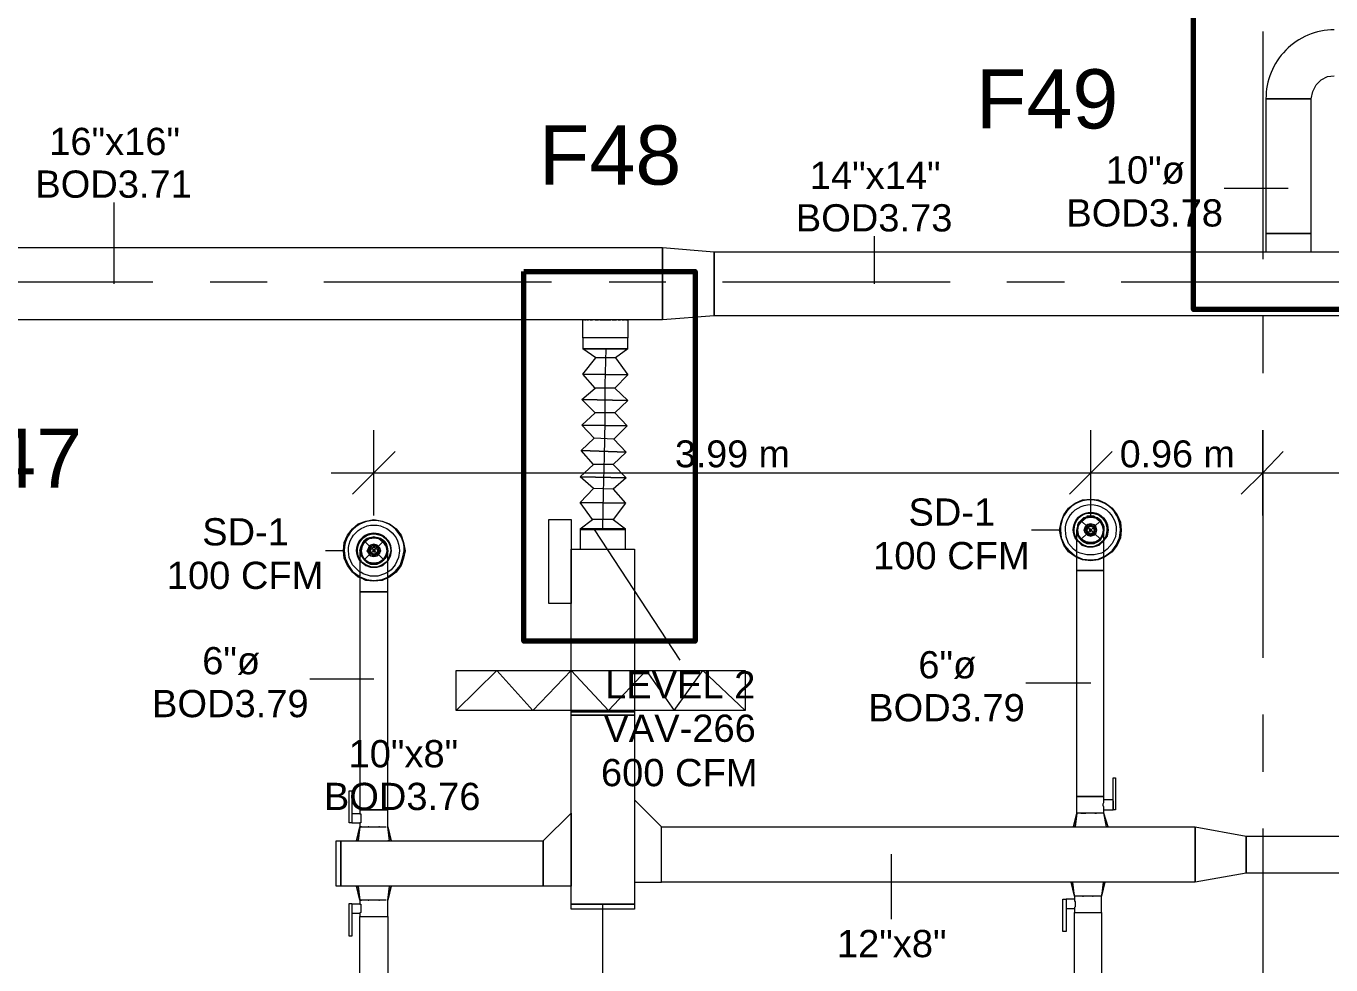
# Model space of a CAD drawing. Header units: metres. Extents: x -2 to 237, y -8 to 52.
# Drawn here: x 18.15 to 25.42, y 37.74 to 42.98 of the extents above; entities that cross this region are included whole.
import ezdxf

# ---------------------------------------------------------------- set-up
doc = ezdxf.new("R2010")
doc.units = ezdxf.units.M
for name, color, linetype, lineweight in [('HVAC - Ductos', 5, 'Continuous', 0), ('M-HVAC-DUCT', 7, 'Continuous', 5), ('PDF2_Text', 7, 'Continuous', 0)]:
    doc.layers.add(name, color=color, linetype=linetype, lineweight=lineweight)
doc.layers.add('PDF2_Geometry', color=7, linetype='Continuous', lineweight=0, true_color=0xaaaaaa)
doc.styles.add('PDF Arial-BoldMT-Identity-H', font='arial.ttf')
doc.styles.add('PDF Helvetica', font='')
doc.styles.get('PDF Helvetica').set_extended_font_data('Helvetica')

# ---------------------------------------------------------------- blocks, each defined once
blk = doc.blocks.new('heat')
at = {"layer": 'M-HVAC-DUCT', "color": 30, "lineweight": 9, "true_color": 0xf26722}
for p, q in [((169.5743, 2.3438), (169.8018, 2.5668)), ((169.8018, 2.5668), (170.002, 2.3438)), ((170.002, 2.3438), (170.2147, 2.5668)), ((170.2147, 2.5668), (170.4239, 2.3438)), ((170.4239, 2.3438), (170.633, 2.5668)), ((170.633, 2.5668), (170.7885, 2.3438)), ((170.7885, 2.3438), (170.9494, 2.5668)), ((170.9494, 2.5668), (171.1856, 2.3438))]:
    blk.add_line(p, q, dxfattribs=at)
blk.add_lwpolyline([(169.5743, 2.5668), (171.1856, 2.5668), (171.1856, 2.3438), (169.5743, 2.3438)], close=True, dxfattribs=at)

msp = doc.modelspace()

# ---------------------------------------------------------------- linework, layer by layer
at = {"layer": 'HVAC - Ductos', "lineweight": 0}
for points in [[(25.4364, 42.9579, 0.414403), (25.0562, 42.573), (25.0608, 42.573), (25.0699, 42.573), (25.0929, 42.573), (25.1203, 42.573), (25.1478, 42.573), (25.1799, 42.573), (25.2165, 42.573), (25.244, 42.573), (25.2716, 42.573), (25.2898, 42.573), (25.3036, 42.573), (25.3082, 42.573), (25.3173, 42.6143), (25.3357, 42.651), (25.3632, 42.6784), (25.3998, 42.6968), (25.4364, 42.7013)], [(24.1536, 40.0211), (24.1628, 40.0257), (24.1994, 40.0531), (24.2223, 40.0852), (24.2406, 40.1264), (24.2452, 40.1677, 1.013813), (23.9108, 40.1677), (23.9153, 40.1264), (23.9337, 40.0852), (23.9611, 40.0531), (23.9933, 40.0257), (24.0024, 40.0211)], [(24.0024, 40.0485), (23.9841, 40.0623), (23.9566, 40.0943), (23.9428, 40.131), (23.9383, 40.1677, -1.008872), (24.2223, 40.1677), (24.2177, 40.131), (24.1994, 40.0943), (24.172, 40.0623), (24.1536, 40.0485)], [(20.1629, 39.9065), (20.1675, 39.9111), (20.2042, 39.9386), (20.2317, 39.9707), (20.2454, 40.0119), (20.2546, 40.0531, 1.013818), (19.9201, 40.0531), (19.9247, 40.0119), (19.943, 39.9707), (19.9659, 39.9386), (20.0026, 39.9111), (20.0071, 39.9065)], [(20.0071, 39.934), (19.9934, 39.9477), (19.9659, 39.9753), (19.9476, 40.0165), (19.943, 40.0531, -1.012846), (20.2271, 40.0531), (20.2225, 40.0165), (20.2042, 39.9753), (20.1813, 39.9477), (20.1629, 39.934)]]:
    msp.add_lwpolyline(points, format="xyb", dxfattribs=at)
for points in [[(25.0562, 41.8217), (25.0608, 41.8217), (25.0699, 41.8217), (25.0929, 41.8217), (25.1203, 41.8217), (25.1478, 41.8217), (25.1799, 41.8217), (25.2165, 41.8217), (25.244, 41.8217), (25.2716, 41.8217), (25.2898, 41.8217), (25.3036, 41.8217), (25.3082, 41.8217), (25.3082, 42.573), (25.3036, 42.573), (25.2898, 42.573), (25.2716, 42.573), (25.244, 42.573), (25.2165, 42.573), (25.1799, 42.573), (25.1478, 42.573), (25.1203, 42.573), (25.0929, 42.573), (25.0699, 42.573), (25.0608, 42.573), (25.0562, 42.573)], [(25.3082, 41.8217), (25.3036, 41.8217), (25.2898, 41.8217), (25.2716, 41.8217), (25.244, 41.8217), (25.2165, 41.8217), (25.1799, 41.8217), (25.1478, 41.8217), (25.1203, 41.8217), (25.0929, 41.8217), (25.0699, 41.8217), (25.0608, 41.8217), (25.0562, 41.8217), (25.0562, 41.7209), (25.0608, 41.7209), (25.0699, 41.7209), (25.0929, 41.7209), (25.1203, 41.7209), (25.1478, 41.7209), (25.1799, 41.7209), (25.2165, 41.7209), (25.244, 41.7209), (25.2716, 41.7209), (25.2898, 41.7209), (25.3036, 41.7209), (25.3082, 41.7209)], [(17.2077, 41.7437), (21.6933, 41.7437), (21.6933, 41.3406), (17.2077, 41.3406)], [(25.5968, 41.7209), (25.5968, 41.3635), (25.7801, 41.4414), (25.7801, 41.643), (25.5968, 41.7209), (25.5968, 41.3635), (21.9819, 41.3635), (21.9819, 41.7209), (21.9819, 41.3635), (21.6933, 41.3406), (21.6933, 41.7437), (21.9819, 41.7209)], [(21.2488, 41.1802), (21.2534, 41.1802), (21.2671, 41.1802), (21.2855, 41.1802), (21.3129, 41.1802), (21.3404, 41.1802), (21.3771, 41.1802), (21.4092, 41.1802), (21.4412, 41.1802), (21.4642, 41.1802), (21.487, 41.1802), (21.4962, 41.1802), (21.5008, 41.1802), (21.4962, 41.1802), (21.487, 41.1802), (21.4642, 41.1802), (21.4412, 41.1802), (21.4092, 41.1802), (21.3771, 41.1802), (21.3404, 41.1802), (21.3129, 41.1802), (21.2855, 41.1802), (21.2671, 41.1802), (21.2534, 41.1802)], [(25.0379, 40.7266), (25.0379, 40.4884), (25.0379, 40.2502), (25.0379, 40.4884)], [(25.1524, 40.6075), (25.0379, 40.4884), (24.9187, 40.3692), (25.0379, 40.4884)], [(21.0609, 40.2272), (21.1847, 40.2272), (21.1847, 39.7599), (21.0609, 39.7599)], [(24.0574, 40.241), (24.0391, 40.2364), (24.0253, 40.2226), (24.0115, 40.2089), (24.007, 40.1906), (24.0024, 40.1677), (24.0024, 40.1631), (24.0024, 40.1677), (24.007, 40.1906), (24.0115, 40.2089), (24.0253, 40.2226), (24.0391, 40.2364)], [(24.0115, 40.1951), (24.0299, 40.2181), (24.0528, 40.2364), (24.0803, 40.241), (24.1078, 40.2364), (24.1307, 40.2181), (24.1444, 40.1951), (24.149, 40.1677), (24.1444, 40.1402), (24.1307, 40.1173), (24.1078, 40.1035), (24.0803, 40.0989), (24.0528, 40.1035), (24.0299, 40.1173), (24.0115, 40.1402), (24.007, 40.1677)], [(24.0986, 40.2456), (24.0803, 40.2456), (24.0574, 40.2456), (24.0803, 40.2456)], [(21.487, 40.1722), (21.4779, 40.1722), (21.4642, 40.1722), (21.432, 40.1722), (21.4, 40.1722), (21.3588, 40.1722), (21.3221, 40.1722), (21.2855, 40.1722), (21.258, 40.1722), (21.2396, 40.1722), (21.2351, 40.1722), (21.2351, 40.0623), (21.2396, 40.0623), (21.2534, 40.0623), (21.2717, 40.0623), (21.2992, 40.0623), (21.3267, 40.0623), (21.3588, 40.0623), (21.3908, 40.0623), (21.4229, 40.0623), (21.4504, 40.0623), (21.4687, 40.0623), (21.4824, 40.0623), (21.487, 40.0623), (21.487, 40.1722), (21.487, 40.1768), (21.4824, 40.1768), (21.4642, 40.1768), (21.4366, 40.1768), (21.4, 40.1768), (21.3588, 40.1768), (21.3221, 40.1768), (21.2855, 40.1768), (21.258, 40.1768), (21.2396, 40.1768), (21.2351, 40.1768), (21.2351, 40.1722), (21.2396, 40.1722), (21.258, 40.1722), (21.2855, 40.1722), (21.3221, 40.1722), (21.3588, 40.1722), (21.4, 40.1722), (21.432, 40.1722), (21.4642, 40.1722), (21.4779, 40.1722)], [(21.487, 40.1722), (21.4824, 40.1722), (21.4687, 40.1722), (21.4504, 40.1722), (21.4229, 40.1722), (21.3908, 40.1722), (21.3588, 40.1722), (21.3267, 40.1722), (21.2992, 40.1722), (21.2717, 40.1722), (21.2534, 40.1722), (21.2396, 40.1722), (21.2351, 40.1722), (21.2396, 40.1722), (21.2534, 40.1722), (21.2717, 40.1722), (21.2992, 40.1722), (21.3267, 40.1722), (21.3588, 40.1722), (21.3908, 40.1722), (21.4229, 40.1722), (21.4504, 40.1722), (21.4687, 40.1722), (21.4824, 40.1722)], [(24.0482, 40.186), (24.0436, 40.1677), (24.0482, 40.186), (24.0619, 40.1997), (24.0803, 40.2043), (24.0986, 40.1997), (24.1078, 40.186), (24.1123, 40.1677), (24.1078, 40.186), (24.094, 40.1997), (24.0803, 40.2043), (24.0619, 40.1997)], [(24.1078, 40.154), (24.1123, 40.1677), (24.1078, 40.154), (24.0986, 40.1402), (24.0803, 40.1356), (24.0619, 40.1402), (24.0482, 40.154), (24.0436, 40.1677), (24.0482, 40.154), (24.0619, 40.1402), (24.0803, 40.1356), (24.094, 40.1402)], [(24.0574, 40.186), (24.0528, 40.1677), (24.0574, 40.186), (24.0711, 40.1951), (24.0849, 40.1951), (24.0986, 40.186), (24.1032, 40.1677), (24.0986, 40.186), (24.0849, 40.1951), (24.0711, 40.1951)], [(24.0986, 40.154), (24.1032, 40.1677), (24.0986, 40.154), (24.0849, 40.1448), (24.0711, 40.1448), (24.0574, 40.154), (24.0528, 40.1677), (24.0574, 40.154), (24.0711, 40.1448), (24.0849, 40.1448)], [(24.0665, 40.186), (24.0803, 40.1906), (24.094, 40.186), (24.0986, 40.1677), (24.094, 40.154), (24.0803, 40.1494), (24.0665, 40.154), (24.0574, 40.1677)], [(24.0757, 40.1631), (24.0803, 40.1631), (24.0849, 40.1677), (24.0803, 40.1631), (24.0757, 40.1631), (24.0711, 40.1677), (24.0757, 40.1768), (24.0803, 40.1768), (24.0849, 40.1677), (24.0803, 40.1722), (24.0757, 40.1722), (24.0757, 40.1677)], [(24.1536, 40.1127), (24.172, 40.1356), (24.1765, 40.1677), (24.172, 40.1356)], [(20.1584, 40.0348), (20.1492, 40.0165), (20.1355, 40.0027), (20.1217, 39.989), (20.1033, 39.9844), (20.0851, 39.9798), (20.0667, 39.9844), (20.0484, 39.989), (20.0347, 40.0027), (20.0209, 40.0165), (20.0163, 40.0348), (20.0117, 40.0531), (20.0163, 40.076), (20.0209, 40.0897), (20.0347, 40.1081), (20.0484, 40.1173), (20.0667, 40.1264), (20.0851, 40.1264), (20.1033, 40.1264), (20.1217, 40.1173), (20.1355, 40.1081), (20.1492, 40.0897), (20.1584, 40.076), (20.1584, 40.0531)], [(20.1033, 40.0257), (20.1171, 40.0394), (20.1217, 40.0531), (20.1171, 40.0394), (20.1033, 40.0257), (20.0851, 40.0211), (20.0667, 40.0257), (20.0575, 40.0394), (20.0484, 40.0531), (20.0575, 40.0715), (20.0667, 40.0852), (20.0851, 40.0897), (20.1033, 40.0852), (20.1171, 40.0715), (20.1217, 40.0531), (20.1171, 40.0715), (20.1033, 40.0852), (20.0851, 40.0897), (20.0667, 40.0852), (20.0575, 40.0715), (20.053, 40.0531), (20.0575, 40.0394), (20.0667, 40.0257), (20.0851, 40.0211)], [(20.0667, 40.0715), (20.0621, 40.0531), (20.0667, 40.0715), (20.0759, 40.0806), (20.0942, 40.0806), (20.1079, 40.0715), (20.1125, 40.0531), (20.1079, 40.0715), (20.0942, 40.0806), (20.0759, 40.0806)], [(20.0713, 40.0669), (20.0851, 40.076), (20.0988, 40.0669), (20.1079, 40.0531), (20.0988, 40.0394), (20.0851, 40.0348), (20.0713, 40.0394), (20.0667, 40.0531)], [(24.1261, 40.0852), (24.094, 40.076), (24.0619, 40.076), (24.0299, 40.0852), (24.007, 40.1081), (24.0024, 40.1127), (24.007, 40.1081), (24.0024, 40.1173), (24.007, 40.1081), (24.0299, 40.0897), (24.0619, 40.076), (24.094, 40.076), (24.1261, 40.0897), (24.149, 40.1081), (24.1536, 40.1173), (24.149, 40.1081), (24.1261, 40.0897), (24.094, 40.076), (24.0619, 40.076), (24.0299, 40.0897), (24.007, 40.1081), (24.0299, 40.0852), (24.0619, 40.076), (24.094, 40.076), (24.1261, 40.0852), (24.1536, 40.1081), (24.1536, 40.1127), (24.1536, 40.1081)], [(20.1629, 40.0027), (20.1584, 39.9935), (20.1309, 39.9753), (20.1033, 39.9615), (20.0713, 39.9615), (20.0393, 39.9753), (20.0117, 39.9935), (20.0393, 39.9707), (20.0667, 39.9615), (20.1033, 39.9615), (20.1355, 39.9707), (20.1584, 39.9935), (20.1629, 39.9981), (20.1584, 39.9935)], [(20.0117, 39.9935), (20.0393, 39.9753), (20.0713, 39.9615), (20.1033, 39.9615), (20.1309, 39.9753), (20.1584, 39.9935), (20.1355, 39.9707), (20.1033, 39.9615), (20.0667, 39.9615), (20.0393, 39.9707), (20.0117, 39.9935), (20.0117, 39.9981), (20.0117, 39.9935), (20.0117, 40.0027)], [(20.1079, 40.0394), (20.1125, 40.0531), (20.1079, 40.0394), (20.0942, 40.0302), (20.0759, 40.0302), (20.0667, 40.0394), (20.0621, 40.0531), (20.0667, 40.0394), (20.0759, 40.0302), (20.0942, 40.0302)], [(20.0851, 40.0577), (20.0805, 40.0531), (20.0805, 40.0623), (20.0896, 40.0623), (20.0896, 40.0531), (20.0896, 40.0577)], [(20.0896, 40.0485), (20.0896, 40.0531), (20.0896, 40.0485), (20.0805, 40.0485), (20.0805, 40.0531), (20.0851, 40.0485)], [(20.1629, 39.9981), (20.1767, 40.0211), (20.1813, 40.0531), (20.1767, 40.0211)], [(21.5374, 40.0623), (21.5374, 39.1551), (21.1847, 39.1551), (21.1847, 40.0623)], [(21.5374, 39.1551), (21.5374, 39.1368), (21.1847, 39.1368), (21.1847, 39.1551)], [(21.1847, 38.083), (21.1847, 39.1368), (21.5374, 39.1368), (21.5374, 38.083)], [(19.9476, 38.7152), (19.9613, 38.7152), (19.9613, 38.5366), (19.9476, 38.5366)], [(21.6887, 38.2067), (21.6887, 38.5137), (21.5374, 38.6648), (21.5374, 38.2067)], [(21.0289, 38.4358), (21.1847, 38.5916), (21.1847, 38.1838), (21.0289, 38.1838)], [(24.0528, 38.5916), (24.0482, 38.5916), (24.0253, 38.5916), (24.0482, 38.5916)], [(24.1123, 38.5916), (24.1078, 38.5916), (24.1032, 38.5916), (24.1078, 38.5916)], [(19.9888, 38.4358), (20.0071, 38.5137), (19.9888, 38.4358), (19.9934, 38.4358)], [(20.0163, 38.5137), (20.0117, 38.5137)], [(20.0575, 38.5137), (20.053, 38.5137)], [(20.1171, 38.5137), (20.1125, 38.5137)], [(24.6621, 38.2067), (21.6887, 38.2067), (21.6887, 38.5137), (24.6621, 38.5137)], [(19.9018, 38.4358), (19.9018, 38.1838), (19.8743, 38.1838), (19.8743, 38.4358)], [(19.9018, 38.4358), (21.0289, 38.4358), (21.0289, 38.1838), (19.9018, 38.1838)], [(24.9462, 38.4633), (27.4982, 38.4633), (27.4982, 38.2571), (24.9462, 38.2571)], [(20.0117, 38.1059), (20.0163, 38.1059)], [(20.053, 38.1059), (20.0575, 38.1059)], [(20.1125, 38.1059), (20.1171, 38.1059)], [(24.0345, 38.1288), (24.0391, 38.1288)], [(24.0895, 38.1288), (24.094, 38.1288)], [(19.9476, 38.0876), (19.9613, 38.0876), (19.9613, 37.9043), (19.9476, 37.9043)], [(21.1847, 38.083), (21.5374, 38.083), (21.5374, 38.0555), (21.1847, 38.0555)]]:
    msp.add_lwpolyline(points, close=True, dxfattribs=at)
for points in [[(25.1799, 42.0737), (24.8225, 42.0737)], [(18.6372, 41.5422), (18.6372, 41.9958)], [(22.8753, 41.5422), (22.8753, 41.8079)], [(21.5008, 41.3406), (21.5008, 41.2398), (21.4962, 41.2398), (21.487, 41.2398), (21.4642, 41.2398), (21.4412, 41.2398), (21.4092, 41.2398), (21.3771, 41.2398), (21.3404, 41.2398), (21.3129, 41.2398), (21.2855, 41.2398), (21.2671, 41.2398), (21.2534, 41.2398), (21.2488, 41.2398), (21.2488, 41.3406), (21.2534, 41.3406)], [(21.258, 41.3406), (21.2625, 41.3406), (21.2671, 41.3406)], [(21.2717, 41.3406), (21.2763, 41.3406), (21.2809, 41.3406)], [(21.29, 41.3406), (21.2946, 41.3406), (21.3038, 41.3406)], [(21.3175, 41.3406), (21.3221, 41.3406), (21.3359, 41.3406)], [(21.345, 41.3406), (21.3771, 41.3406), (21.4046, 41.3406)], [(21.4138, 41.3406), (21.432, 41.3406), (21.4366, 41.3406)], [(21.4458, 41.3406), (21.455, 41.3406), (21.4596, 41.3406)], [(21.4687, 41.3406), (21.4733, 41.3406), (21.4824, 41.3406)], [(21.487, 41.3406), (21.4916, 41.3406), (21.4962, 41.3406)], [(21.5008, 41.3406), (21.5008, 41.3406)], [(21.432, 41.1298), (21.5008, 41.0336), (21.2488, 41.0382), (21.3221, 41.1298), (21.2488, 41.1802), (21.5008, 41.1802), (21.5008, 41.2398), (21.4962, 41.2398), (21.487, 41.2398), (21.4642, 41.2398), (21.4412, 41.2398), (21.4092, 41.2398), (21.3771, 41.2398), (21.3404, 41.2398), (21.3129, 41.2398), (21.2855, 41.2398), (21.2671, 41.2398), (21.2534, 41.2398), (21.2488, 41.2398), (21.2488, 41.1802), (21.5008, 41.1802), (21.432, 41.1298), (21.3221, 41.1298)], [(21.3771, 41.1802), (21.3725, 40.9787), (21.3725, 40.777), (21.3679, 40.58), (21.3633, 40.3784), (21.3588, 40.1768)], [(21.4275, 40.9603), (21.5008, 40.8916), (21.2442, 40.8962), (21.3175, 40.9603), (21.2488, 41.0382), (21.5008, 41.0336), (21.4275, 40.9603), (21.3175, 40.9603)], [(21.4275, 40.8228), (21.4962, 40.7495), (21.2442, 40.7541), (21.3175, 40.8228), (21.2442, 40.8962), (21.5008, 40.8916), (21.4275, 40.8228), (21.3175, 40.8228)], [(20.0851, 40.2502), (20.0851, 40.4884), (20.0851, 40.7266)], [(21.4229, 40.6762), (21.4916, 40.6029), (21.2396, 40.6121), (21.3129, 40.6808), (21.2442, 40.7541), (21.4962, 40.7495), (21.4229, 40.6762), (21.3129, 40.6808)], [(24.0803, 40.2502), (24.0803, 40.4884), (24.0803, 40.7266)], [(20.2042, 40.6075), (20.0851, 40.4884), (19.9659, 40.3692)], [(21.4184, 40.5342), (21.4916, 40.4609), (21.2351, 40.4655), (21.3084, 40.5342), (21.2396, 40.6121), (21.4916, 40.6029), (21.4184, 40.5342), (21.3084, 40.5342)], [(24.1994, 40.6075), (24.0803, 40.4884), (23.9611, 40.3692)], [(19.8468, 40.4884), (24.0803, 40.4884), (25.2716, 40.4884)], [(21.4184, 40.3968), (21.487, 40.3188), (21.2351, 40.3234), (21.3084, 40.4013), (21.2351, 40.4655), (21.4916, 40.4609), (21.4184, 40.3968), (21.3084, 40.4013)], [(24.7996, 40.4884), (27.3333, 40.4884), (31.521, 40.4884)], [(21.4184, 40.2272), (21.487, 40.1768), (21.2351, 40.1768), (21.3038, 40.2272), (21.2351, 40.3234), (21.487, 40.3188), (21.4184, 40.2272), (21.3038, 40.2272)], [(24.0024, 40.0165), (23.9933, 40.0211), (23.9566, 40.0485), (23.9291, 40.0852), (23.9153, 40.1264), (23.9062, 40.1677), (23.9153, 40.2135), (23.9291, 40.2548), (23.9566, 40.2914), (23.9933, 40.3188), (24.0345, 40.3372), (24.0803, 40.3418), (24.1215, 40.3372), (24.1628, 40.3188), (24.1994, 40.2914), (24.2269, 40.2548), (24.2452, 40.2135), (24.2498, 40.1677), (24.2452, 40.1264), (24.2269, 40.0852), (24.1994, 40.0485), (24.1628, 40.0211), (24.1536, 40.0165)], [(20.0071, 39.9019), (19.998, 39.9065), (19.9659, 39.934), (19.9384, 39.9707), (19.9201, 40.0119), (19.9155, 40.0531), (19.9201, 40.0989), (19.9384, 40.1402), (19.9659, 40.1768), (19.998, 40.2043), (20.0393, 40.2181), (20.0851, 40.2272), (20.1309, 40.2181), (20.1721, 40.2043), (20.2088, 40.1768), (20.2362, 40.1402), (20.25, 40.0989), (20.2592, 40.0531), (20.25, 40.0119), (20.2362, 39.9707), (20.2088, 39.934), (20.1721, 39.9065), (20.1629, 39.9019)], [(24.172, 38.5137), (24.1765, 38.5137), (24.1536, 38.5916), (24.149, 38.5916), (24.1444, 38.5916), (24.1353, 38.5916), (24.1169, 38.5916), (24.0986, 38.5916), (24.0803, 38.5916), (24.0574, 38.5916), (24.0391, 38.5916), (24.0253, 38.5916), (24.0115, 38.5916), (24.007, 38.5916), (24.0024, 38.5916), (24.0024, 38.6832), (24.007, 38.6832), (24.0115, 38.6832), (24.0253, 38.6832), (24.0391, 38.6832), (24.0574, 38.6832), (24.0803, 38.6832), (24.0986, 38.6832), (24.1169, 38.6832), (24.1353, 38.6832), (24.1444, 38.6832), (24.1536, 38.6832), (24.1536, 39.9432), (24.1536, 39.9935), (24.1536, 40.0439), (24.1536, 40.0897), (24.1536, 40.1264), (24.1536, 40.154), (24.1536, 40.1677), (24.1536, 40.1631), (24.1536, 40.1677), (24.1536, 40.1906), (24.1444, 40.2089), (24.1353, 40.2226), (24.1169, 40.2364), (24.0986, 40.241), (24.1169, 40.2364), (24.1353, 40.2226), (24.1444, 40.2089), (24.1536, 40.1906), (24.1536, 40.1677)], [(24.1078, 40.2364), (24.1307, 40.2226), (24.1444, 40.2043), (24.1307, 40.2226), (24.1169, 40.2318), (24.0986, 40.241), (24.0986, 40.2456), (24.0986, 40.241), (24.0803, 40.2456), (24.0619, 40.241), (24.0436, 40.2318), (24.0253, 40.2226), (24.0161, 40.2043), (24.0253, 40.2226), (24.0482, 40.2364)], [(24.0482, 40.241), (24.0528, 40.241)], [(24.0528, 40.2364), (24.0803, 40.2456), (24.1032, 40.2364)], [(24.0574, 40.2456), (24.0574, 40.241)], [(24.1032, 40.241), (24.1078, 40.241), (24.1123, 40.2364)], [(21.487, 40.1768), (21.4824, 40.1768), (21.4642, 40.1768), (21.4366, 40.1768), (21.4, 40.1768), (21.3588, 40.1768), (21.3221, 40.1768), (21.2855, 40.1768), (21.258, 40.1768), (21.2396, 40.1768), (21.2351, 40.1768)], [(21.3129, 40.1722), (21.7895, 39.4437)], [(23.9062, 40.1677), (23.7504, 40.1677)], [(24.204, 38.6648), (24.1536, 38.6648), (24.1536, 38.6832), (24.1444, 38.6832), (24.1353, 38.6832), (24.1169, 38.6832), (24.0986, 38.6832), (24.0803, 38.6832), (24.0574, 38.6832), (24.0391, 38.6832), (24.0253, 38.6832), (24.0115, 38.6832), (24.007, 38.6832), (24.0024, 38.6832), (24.0024, 39.9432), (24.007, 39.9432), (24.0115, 39.9432), (24.0253, 39.9432), (24.0391, 39.9432), (24.0574, 39.9432), (24.0803, 39.9432), (24.0986, 39.9432), (24.1169, 39.9432), (24.1353, 39.9432), (24.1444, 39.9432), (24.1536, 39.9432), (24.1444, 39.9432), (24.1353, 39.9432), (24.1169, 39.9432), (24.0986, 39.9432), (24.0803, 39.9432), (24.0574, 39.9432), (24.0391, 39.9432), (24.0253, 39.9432), (24.0115, 39.9432), (24.007, 39.9432), (24.0024, 39.9432), (24.0024, 39.9753), (24.0024, 40.0302), (24.0024, 40.076), (24.0024, 40.1127), (24.0024, 40.1448), (24.0024, 40.1631), (24.0024, 40.1677)], [(24.0024, 40.1631), (24.007, 40.1494), (24.0115, 40.131), (24.0253, 40.1173), (24.0391, 40.1035), (24.0574, 40.0943), (24.0803, 40.0943), (24.0528, 40.0989), (24.0482, 40.0989)], [(24.1444, 40.2043), (24.149, 40.1906), (24.1536, 40.1677), (24.149, 40.1494), (24.1444, 40.131), (24.1307, 40.1173), (24.1169, 40.1081), (24.0986, 40.0989), (24.0803, 40.0943), (24.0619, 40.0989), (24.0436, 40.1081), (24.0253, 40.1173), (24.0161, 40.131), (24.007, 40.1494), (24.007, 40.1677), (24.007, 40.1906), (24.0161, 40.2043)], [(24.007, 40.1951), (24.007, 40.1997), (24.0115, 40.1997)], [(24.0115, 40.1448), (24.007, 40.1677), (24.0115, 40.1951)], [(24.0115, 40.1356), (24.007, 40.1402), (24.007, 40.1448)], [(24.0482, 40.1035), (24.0253, 40.1173), (24.0115, 40.1402)], [(24.1123, 40.0989), (24.1078, 40.0989), (24.1032, 40.0989), (24.0803, 40.0943), (24.0986, 40.0943), (24.1169, 40.1035), (24.1353, 40.1173), (24.1444, 40.131), (24.1536, 40.1494), (24.1536, 40.1631)], [(24.1444, 40.1402), (24.1307, 40.1173), (24.1078, 40.1035)], [(24.149, 40.1997), (24.149, 40.1951)], [(24.149, 40.1951), (24.1536, 40.1677), (24.149, 40.1448), (24.149, 40.1402), (24.149, 40.1356)], [(20.0071, 40.0531), (20.0071, 40.0485), (20.0071, 40.0302), (20.0071, 39.9981), (20.0071, 39.9615), (20.0071, 39.9111), (20.0071, 39.8607), (20.0071, 39.824), (20.0117, 39.824), (20.0209, 39.824), (20.0301, 39.824), (20.0484, 39.824), (20.0667, 39.824), (20.0851, 39.824), (20.1033, 39.824), (20.1217, 39.824), (20.14, 39.824), (20.1538, 39.824), (20.1584, 39.824), (20.1629, 39.824), (20.1629, 39.8791), (20.1629, 39.9294), (20.1629, 39.9753), (20.1629, 40.0119), (20.1629, 40.0394), (20.1629, 40.0531), (20.1629, 40.0485), (20.1629, 40.0531), (20.1584, 40.076), (20.1538, 40.0943), (20.14, 40.1081), (20.1217, 40.1219), (20.1033, 40.1264), (20.0851, 40.131), (20.0667, 40.1264), (20.0484, 40.1219), (20.0301, 40.1081), (20.0209, 40.0943), (20.0117, 40.076), (20.0071, 40.0531), (20.0117, 40.0485), (20.0071, 40.0531), (20.0117, 40.076), (20.0209, 40.0943), (20.0301, 40.1081), (20.0484, 40.1219), (20.0667, 40.1264), (20.0851, 40.131), (20.1033, 40.1264), (20.1217, 40.1219), (20.14, 40.1081), (20.1538, 40.0943), (20.1584, 40.076), (20.1629, 40.0531)], [(20.0163, 40.0211), (20.0163, 40.0257), (20.0163, 40.0302), (20.0117, 40.0531), (20.0163, 40.0806)], [(20.1538, 40.0302), (20.1584, 40.0531), (20.1538, 40.0806), (20.1584, 40.0531), (20.1492, 40.0257), (20.1355, 40.0027), (20.1125, 39.989), (20.0851, 39.9844), (20.0575, 39.989), (20.0347, 40.0027), (20.0209, 40.0257), (20.0163, 40.0531), (20.0209, 40.0806), (20.0347, 40.1035), (20.0575, 40.1219), (20.0851, 40.1264), (20.1125, 40.1219), (20.1355, 40.1035), (20.1492, 40.0806)], [(20.0163, 40.0806), (20.0163, 40.0852)], [(20.0209, 40.0852), (20.0347, 40.1081), (20.053, 40.1219)], [(20.0484, 40.1219), (20.0484, 40.1219)], [(20.053, 40.1219), (20.0575, 40.1264)], [(20.0621, 40.1219), (20.0851, 40.1264), (20.1125, 40.1219)], [(20.1125, 40.1264), (20.1171, 40.1219)], [(20.1171, 40.1219), (20.1355, 40.1081), (20.1538, 40.0852)], [(20.1217, 40.1219), (20.1217, 40.1219)], [(20.1217, 40.1219), (20.1217, 40.1219)], [(20.1538, 40.0852), (20.1584, 40.0806)], [(24.0482, 40.0989), (24.0482, 40.0989)], [(19.9155, 40.0531), (19.8147, 40.0531)], [(20.0117, 40.0485), (20.0117, 40.0348), (20.0209, 40.0165), (20.0301, 40.0027), (20.0484, 39.989), (20.0667, 39.9798), (20.0851, 39.9798), (20.1033, 39.9798), (20.1217, 39.989), (20.14, 40.0027), (20.1538, 40.0165), (20.1584, 40.0348), (20.1629, 40.0485)], [(20.053, 39.989), (20.0347, 40.0027), (20.0209, 40.0257)], [(20.1538, 40.0257), (20.1355, 40.0027), (20.1171, 39.989)], [(20.1584, 40.0302), (20.1538, 40.0257), (20.1538, 40.0211)], [(24.1536, 40.0485), (24.1398, 40.0394), (24.0986, 40.0302), (24.0574, 40.0302), (24.0207, 40.0394), (24.0024, 40.0485)], [(24.0024, 40.0211), (24.0345, 40.0073), (24.0803, 40.0027), (24.1215, 40.0073), (24.1536, 40.0211)], [(24.1536, 40.0165), (24.1215, 40.0027), (24.0803, 39.9981), (24.0345, 40.0027), (24.0024, 40.0165)], [(20.1629, 39.934), (20.1446, 39.9248), (20.1079, 39.9111), (20.0667, 39.9111), (20.0255, 39.9248), (20.0117, 39.934)], [(20.0575, 39.9844), (20.053, 39.9844)], [(20.0575, 39.9844), (20.0575, 39.9844)], [(20.1171, 39.9844), (20.1125, 39.9844), (20.0851, 39.9798), (20.0621, 39.9844)], [(20.1125, 39.9844), (20.1125, 39.9844)], [(20.0117, 39.9065), (20.0438, 39.8928), (20.0851, 39.8882), (20.1309, 39.8928), (20.1629, 39.9065)], [(20.1629, 39.9019), (20.1309, 39.8882), (20.0851, 39.8836), (20.0393, 39.8882), (20.0117, 39.9019)], [(20.1584, 38.5137), (20.1629, 38.5137), (20.1629, 38.6099), (20.1584, 38.6099), (20.1538, 38.6099), (20.14, 38.6099), (20.1217, 38.6099), (20.1033, 38.6099), (20.0851, 38.6099), (20.0667, 38.6099), (20.0484, 38.6099), (20.0301, 38.6099), (20.0209, 38.6099), (20.0117, 38.6099), (20.0071, 38.6099), (20.0117, 38.6099), (20.0209, 38.6099), (20.0301, 38.6099), (20.0484, 38.6099), (20.0667, 38.6099), (20.0851, 38.6099), (20.1033, 38.6099), (20.1217, 38.6099), (20.14, 38.6099), (20.1538, 38.6099), (20.1584, 38.6099), (20.1629, 38.6099), (20.1629, 39.824), (20.1584, 39.824), (20.1538, 39.824), (20.14, 39.824), (20.1217, 39.824), (20.1033, 39.824), (20.0851, 39.824), (20.0667, 39.824), (20.0484, 39.824), (20.0301, 39.824), (20.0209, 39.824), (20.0117, 39.824), (20.0071, 39.824), (20.0071, 38.6099), (20.0071, 38.587), (19.9613, 38.587), (19.9613, 38.5824), (19.9613, 38.5778), (19.9613, 38.5732), (19.9613, 38.5686), (19.9613, 38.5641), (19.9613, 38.5549), (19.9613, 38.5503), (19.9613, 38.5457), (19.9613, 38.5412), (19.9613, 38.5366), (20.0071, 38.5366), (20.0071, 38.5137), (20.0117, 38.5137), (20.0163, 38.5137), (20.0209, 38.5137), (20.0301, 38.5137), (20.0484, 38.5137), (20.0667, 38.5137), (20.0851, 38.5137), (20.1033, 38.5137), (20.1217, 38.5137), (20.14, 38.5137), (20.1538, 38.5137)], [(20.0851, 39.3384), (19.7277, 39.3384)], [(24.0803, 39.3155), (23.7184, 39.3155)], [(24.1674, 38.5137), (24.1536, 38.5916), (24.1536, 38.6099), (24.204, 38.6099), (24.204, 38.7886), (24.2177, 38.7886), (24.2177, 38.6099), (24.204, 38.6099)], [(24.1536, 38.6099), (24.1536, 38.6144), (24.1536, 38.619), (24.1536, 38.6236), (24.149, 38.6328), (24.149, 38.642), (24.1536, 38.6511), (24.1536, 38.6557), (24.1536, 38.6603), (24.1536, 38.6648)], [(24.204, 38.6603), (24.204, 38.6557), (24.204, 38.6511), (24.204, 38.642), (24.204, 38.6374), (24.204, 38.6328), (24.204, 38.6236), (24.204, 38.619), (24.204, 38.6144)], [(20.0071, 38.587), (20.0117, 38.587), (20.0117, 38.5824), (20.0117, 38.5732), (20.0117, 38.5686), (20.0117, 38.5595), (20.0117, 38.5503), (20.0117, 38.5412), (20.0117, 38.5366), (20.0071, 38.5366)], [(23.9841, 38.5137), (24.0024, 38.5916), (23.9841, 38.5137)], [(24.0024, 38.5916), (23.9933, 38.5137)], [(24.007, 38.5916), (24.007, 38.5916)], [(24.007, 38.5916), (24.007, 38.5916)], [(24.1536, 38.5137), (24.1628, 38.5137), (24.1674, 38.5137), (24.172, 38.5137), (24.1765, 38.5137), (24.1536, 38.5916)], [(20.0071, 38.5137), (19.998, 38.4358), (20.0026, 38.4358), (20.0117, 38.4358)], [(20.1033, 38.4358), (20.1079, 38.4358), (20.1171, 38.4358), (20.1309, 38.4358), (20.1355, 38.4358), (20.14, 38.4358), (20.1584, 38.4358), (20.1721, 38.4358), (20.1629, 38.5137)], [(20.1813, 38.4358), (20.1629, 38.5137), (20.1813, 38.4358)], [(23.9887, 38.5137), (23.9841, 38.5137), (23.9887, 38.5137), (23.9933, 38.5137), (24.0024, 38.5137)], [(24.007, 38.5137), (24.0253, 38.5137), (24.0299, 38.5137), (24.0345, 38.5137), (24.0436, 38.5137), (24.0574, 38.5137), (24.0619, 38.5137)], [(24.0665, 38.5137), (24.0895, 38.5137), (24.094, 38.5137), (24.0986, 38.5137), (24.1123, 38.5137), (24.1215, 38.5137), (24.1261, 38.5137), (24.1353, 38.5137), (24.149, 38.5137)], [(24.6621, 38.5137), (24.9462, 38.4633)], [(24.6621, 38.2067), (24.6621, 38.5137)], [(20.0163, 38.4358), (20.0301, 38.4358), (20.0347, 38.4358)], [(20.0393, 38.4358), (20.0438, 38.4358), (20.053, 38.4358), (20.0667, 38.4358), (20.0713, 38.4358), (20.0759, 38.4358), (20.0988, 38.4358)], [(20.1675, 38.4358), (20.1629, 38.4358)], [(20.1767, 38.4358), (20.1767, 38.4358)], [(24.9462, 38.4633), (24.9462, 38.2571)], [(22.9669, 38.3625), (22.9669, 38.0005)], [(24.9462, 38.2571), (24.6621, 38.2067)], [(20.0117, 38.1838), (20.0026, 38.1838), (19.998, 38.1838), (19.9934, 38.1838), (19.9888, 38.1838), (20.0071, 38.1059), (19.9888, 38.1838), (19.9934, 38.1838)], [(19.998, 38.1838), (20.0071, 38.1059)], [(20.0347, 38.1838), (20.0301, 38.1838), (20.0163, 38.1838)], [(20.0988, 38.1838), (20.0759, 38.1838), (20.0713, 38.1838), (20.0667, 38.1838), (20.053, 38.1838), (20.0438, 38.1838), (20.0393, 38.1838)], [(20.1767, 38.1838), (20.1721, 38.1838), (20.1584, 38.1838), (20.14, 38.1838), (20.1355, 38.1838), (20.1309, 38.1838), (20.1171, 38.1838), (20.1079, 38.1838), (20.1033, 38.1838)], [(20.1813, 38.1838), (20.1629, 38.1059), (20.1813, 38.1838)], [(20.1629, 38.1059), (20.1721, 38.1838)], [(24.149, 38.2067), (24.1398, 38.1288), (24.1353, 38.1288), (24.1307, 38.1288), (24.1169, 38.1288), (24.1032, 38.1288), (24.0849, 38.1288), (24.0619, 38.1288), (24.0436, 38.1288), (24.0253, 38.1288), (24.0115, 38.1288), (23.9978, 38.1288), (23.9933, 38.1288), (23.9887, 38.1288), (23.9887, 38.1105), (23.9428, 38.1105), (23.9428, 37.9318), (23.9245, 37.9318), (23.9245, 38.1105), (23.9428, 38.1105)], [(23.9887, 38.2067), (23.9795, 38.2067), (23.9749, 38.2067), (23.9703, 38.2067), (23.9887, 38.1288), (23.9703, 38.2067)], [(23.9703, 38.2067), (23.9703, 38.2067)], [(23.9887, 38.1288), (23.9933, 38.1288), (23.9887, 38.1288), (23.9795, 38.2067)], [(24.0115, 38.2067), (23.9933, 38.2067)], [(24.1353, 38.2067), (24.1169, 38.2067), (24.1123, 38.2067), (24.1078, 38.2067), (24.0986, 38.2067), (24.0849, 38.2067), (24.0803, 38.2067), (24.0757, 38.2067), (24.0528, 38.2067), (24.0482, 38.2067), (24.0436, 38.2067), (24.0299, 38.2067), (24.0207, 38.2067), (24.0161, 38.2067)], [(24.1582, 38.2067), (24.1536, 38.2067), (24.149, 38.2067), (24.1398, 38.2067)], [(24.1582, 38.2067), (24.1398, 38.1288), (24.1582, 38.2067)], [(24.1582, 38.2067), (24.1582, 38.2067)], [(20.1538, 38.1059), (20.14, 38.1059), (20.1217, 38.1059), (20.1033, 38.1059), (20.0851, 38.1059), (20.0667, 38.1059), (20.0484, 38.1059), (20.0301, 38.1059), (20.0209, 38.1059), (20.0163, 38.1059), (20.0117, 38.1059), (20.0071, 38.1059), (20.0071, 38.083), (19.9613, 38.083), (19.9613, 38.0784), (19.9613, 38.0738), (19.9613, 38.0646), (19.9613, 38.0601), (19.9613, 38.051), (19.9613, 38.0464), (19.9613, 38.0418), (19.9613, 38.0372), (19.9613, 38.0326), (20.0071, 38.0326), (20.0071, 38.0143), (20.0117, 38.0143), (20.0209, 38.0143), (20.0301, 38.0143), (20.0484, 38.0143), (20.0667, 38.0143), (20.0851, 38.0143), (20.1033, 38.0143), (20.1217, 38.0143), (20.14, 38.0143), (20.1538, 38.0143), (20.1584, 38.0143), (20.1629, 38.0143), (20.1629, 36.7039)], [(20.0071, 36.7039), (20.0071, 38.0143), (20.0117, 38.0143), (20.0209, 38.0143), (20.0301, 38.0143), (20.0484, 38.0143), (20.0667, 38.0143), (20.0851, 38.0143), (20.1033, 38.0143), (20.1217, 38.0143), (20.14, 38.0143), (20.1538, 38.0143), (20.1584, 38.0143), (20.1629, 38.0143), (20.1629, 38.1059), (20.1584, 38.1059)], [(23.9428, 38.1059), (23.9428, 38.1013), (23.9428, 38.0968), (23.9428, 38.0922), (23.9428, 38.083), (23.9428, 38.0784), (23.9428, 38.0692), (23.9428, 38.0646), (23.9428, 38.0601), (23.9887, 38.0601), (23.9887, 38.0372), (23.9978, 38.0372), (24.0115, 38.0372), (24.0253, 38.0372), (24.0436, 38.0372), (24.0619, 38.0372), (24.0849, 38.0372), (24.1032, 38.0372), (24.1169, 38.0372), (24.1307, 38.0372), (24.1398, 38.0372), (24.1398, 38.1288)], [(23.9887, 38.1105), (23.9887, 38.1059), (23.9887, 38.1013), (23.9933, 38.0968), (23.9933, 38.0876), (23.9933, 38.0784), (23.9933, 38.0692), (23.9887, 38.0646), (23.9887, 38.0601)], [(20.0071, 38.083), (20.0117, 38.083), (20.0117, 38.0784), (20.0117, 38.0738), (20.0117, 38.0646), (20.0117, 38.0555), (20.0117, 38.0464), (20.0117, 38.0418), (20.0117, 38.0372), (20.0071, 38.0326)], [(21.3588, 38.083), (21.3588, 37.547)], [(23.9887, 36.7039), (23.9887, 38.0372), (23.9978, 38.0372), (24.0115, 38.0372), (24.0253, 38.0372), (24.0436, 38.0372), (24.0619, 38.0372), (24.0849, 38.0372), (24.1032, 38.0372), (24.1169, 38.0372), (24.1307, 38.0372), (24.1398, 38.0372), (24.1398, 36.7039)]]:
    msp.add_lwpolyline(points, dxfattribs=at)
for points in [[(24.1536, 40.1173), (24.1674, 40.1356), (24.172, 40.1677, 1.388388), (24.0024, 40.1173), (23.9887, 40.1356), (23.9841, 40.1677), (23.9887, 40.1356), (24.0024, 40.1127, -1.421957), (24.1765, 40.1677, 1.018054), (23.9841, 40.1677, -1.387953)], [(20.1813, 40.0531, 1.340934), (20.0071, 40.0027), (19.998, 40.0211), (19.9934, 40.0531, -1.36162), (20.1629, 40.0027), (20.1721, 40.0211), (20.1813, 40.0531, 1.018626), (19.9888, 40.0531), (19.9934, 40.0211), (20.0071, 39.9981, -1.396401)]]:
    msp.add_lwpolyline(points, format="xyb", close=True, dxfattribs=at)
at = {"layer": 'PDF2_Geometry', "color": 232, "lineweight": 70, "true_color": 0xe91e64}
for points in [[(24.6531, 43.1543), (27.058, 43.1543), (27.058, 41.3982), (24.6531, 41.3982)], [(20.92, 41.6114), (21.8757, 41.6114), (21.8757, 39.5505), (20.92, 39.5505)]]:
    msp.add_lwpolyline(points, close=True, dxfattribs=at)
at = {"layer": 'PDF2_Geometry', "lineweight": 0}
for points in [[(25.0379, 42.9487), (25.0379, 41.6797)], [(18.8526, 41.5513), (17.5834, 41.5513)], [(19.4895, 41.5513), (19.1733, 41.5513)], [(21.0747, 41.5513), (19.8056, 41.5513)], [(21.7115, 41.5513), (21.3954, 41.5513)], [(23.2968, 41.5513), (22.0277, 41.5513)], [(23.9337, 41.5513), (23.613, 41.5513)], [(25.5189, 41.5513), (24.2498, 41.5513)], [(25.0379, 41.3635), (25.0379, 41.0428)], [(25.0379, 40.7266), (25.0379, 39.4575)], [(25.0379, 39.1414), (25.0379, 38.8206)], [(25.0379, 38.5046), (25.0379, 37.2354)]]:
    msp.add_lwpolyline(points, dxfattribs=at)
at = {"layer": 'PDF2_Geometry', "color": 8, "lineweight": 0, "true_color": 0x808080}
for points in [[(24.1398, 40.2135), (24.1032, 40.241), (24.0574, 40.241), (24.0161, 40.2135), (24.0024, 40.1677), (24.0161, 40.1264), (24.0574, 40.0989), (24.1032, 40.0989), (24.1398, 40.1264), (24.1536, 40.1677)], [(20.1492, 40.0989), (20.1079, 40.1264), (20.0621, 40.1264), (20.0255, 40.0989), (20.0071, 40.0531), (20.0255, 40.0119), (20.0621, 39.9844), (20.1079, 39.9844), (20.1492, 40.0119), (20.1629, 40.0531)]]:
    msp.add_lwpolyline(points, close=True, dxfattribs=at)
for points in [[(24.0253, 40.2226), (24.1353, 40.1173)], [(24.1353, 40.2226), (24.0253, 40.1173)], [(20.0301, 40.1081), (20.14, 40.0027)], [(20.14, 40.1081), (20.0301, 40.0027)]]:
    msp.add_lwpolyline(points, dxfattribs=at)

# ---------------------------------------------------------------- block references
at = {"layer": 'M-HVAC-DUCT'}
msp.add_blockref('heat', (-149.0308, 36.8186), dxfattribs=at)

# ---------------------------------------------------------------- texts
at = {"layer": 'PDF2_Text', "color": 232, "lineweight": 70, "true_color": 0xe91e64, "char_height": 0.32989, "attachment_point": 4, "style": 'PDF Arial-BoldMT-Identity-H'}
for s, insert in [('F49', (23.4398, 42.5704)), ('F48', (21.0042, 42.2573)), ('F47', (17.6648, 40.5697))]:
    msp.add_mtext(s, dxfattribs=dict(at, insert=insert))
at = {"layer": 'PDF2_Text', "lineweight": 0, "attachment_point": 4, "style": 'PDF Helvetica'}
for s, insert, char_height in [('16"x16"', (18.276, 42.3347), 0.1519), ('10"ø', (24.1637, 42.1744), 0.1519), ('BOD3.71', (18.1982, 42.0965), 0.1519), ('14"x14"', (22.5142, 42.1469), 0.1519), ('BOD3.73', (22.4363, 41.9086), 0.1519), ('BOD3.78', (23.9438, 41.9361), 0.1519), ('3.99 m', (21.7628, 40.5929), 0.15002), ('0.96 m', (24.2416, 40.5929), 0.15002), ('SD-1', (23.0641, 40.2683), 0.1519), ('SD-1', (19.1283, 40.1583), 0.1519), ('100 CFM', (22.867, 40.0255), 0.1519), ('100 CFM', (18.9312, 39.9155), 0.1519), ('6"ø', (19.1283, 39.439), 0.1519), ('6"ø', (23.119, 39.4161), 0.1519), ('LEVEL 2', (21.3734, 39.3061), 0.1519), ('BOD3.79', (18.8488, 39.2007), 0.1519), ('BOD3.79', (22.8396, 39.1778), 0.1519), ('VAV-266', (21.3642, 39.0633), 0.1519), ('10"x8"', (19.9439, 38.9212), 0.1519), ('600 CFM', (21.3504, 38.8159), 0.1519), ('BOD3.76', (19.8064, 38.683), 0.1519), ('12"x8"', (22.6654, 37.8628), 0.1519)]:
    msp.add_mtext(s, dxfattribs=dict(at, insert=insert, char_height=char_height))

doc.saveas('drawing.dxf')
